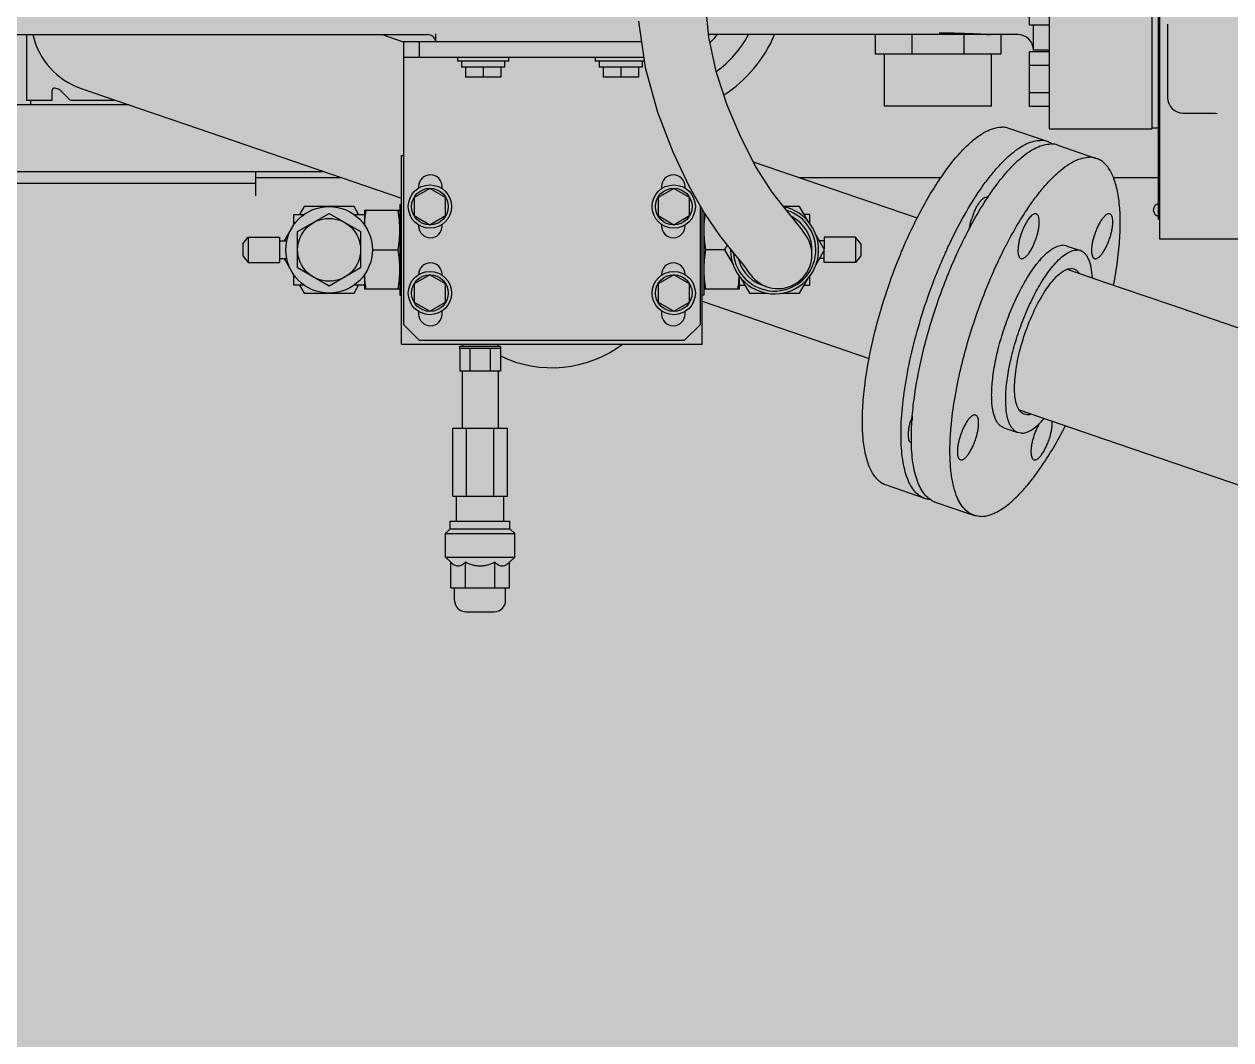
# Model space of a CAD drawing. Extents: x -18489 to 27370, y -8745 to 11880.
# Drawn here: x -16839.76 to -16791.09, y 1516.88 to 1557.86 of the extents above; entities that cross this region are included whole.
import ezdxf

# ---------------------------------------------------------------- set-up
doc = ezdxf.new("R2010")
doc.units = 0
doc.header["$LTSCALE"] = 100
for name, color, linetype in [('188K-SM-03-F10-MECH-EQ-Y2257103$0$0 Xref', 8, 'Continuous'), ('188K-SM-03-F10-MECH-EQ-Y2257103$0$M-EQU-FOUNDATION', 8, 'Continuous'), ('188K-SM-03-F10-MECH-EQ-Y2257103$0$Micron CUP L10 HVAC EQU$0$M-MECH-EQU', 136, 'Continuous'), ('188K-SM-03-F10-MECH-EQ-Y2257103$0$Micron CUP L10 HVAC EQU$0$M-PHASE1 AREA', 252, 'Continuous')]:
    doc.layers.add(name, color=color, linetype=linetype)
pattern_1 = [(50, (4473.52, 709.2), (54.6554, -4.78173), [5.715, -62.865]), (355, (4473.52, 709.2), (-10.57303, 57.31705), [4.572, -50.29218]), (100.45144, (4478.076, 708.8), (44.08237, 52.53533), [4.857, -53.42707]), (46.1842, (4473.52, 724.44), (81.32371, -12.6127), [8.5725, -94.2975]), (96.63556, (4480.3, 723.39), (71.22124, 74.22784), [7.2855, -80.14068]), (351.18415, (4473.52, 724.44), (71.22124, 74.22784), [6.858, -75.43792]), (21, (4481.14, 720.63), (45.48432, -30.67956), [5.715, -62.865]), (326, (4481.14, 720.63), (18.54061, 55.25639), [4.572, -50.292]), (71.45144, (4484.93, 718.07), (64.02493, 24.57683), [4.857, -53.42698]), (37.5, (4473.521, 709.2), (0.926581, 25.366512), [0, -49.6824, 0, -51.054, 0, -50.4825]), (7.5, (4473.52, 709.2), (20.0459, 30.054172), [0, -29.1084, 0, -48.5394, 0, -19.2405]), (327.5, (4456.529, 709.2), (40.677179, -1.718623), [0, -19.05, 0, -59.436, 0, -78.867]), (317.5, (4448.91, 709.2), (44.438754, 7.62795), [0, -24.765, 0, -39.4716, 0, -56.007])]

# ---------------------------------------------------------------- blocks, each defined once
blk = doc.blocks.new('188K-SM-03-F10-MECH-EQ-Y2257103$0$Micron CUP L10 HVAC EQU$0$A$C0c53ceb0')
at = {"layer": '188K-SM-03-F10-MECH-EQ-Y2257103$0$Micron CUP L10 HVAC EQU$0$M-PHASE1 AREA'}
for p, q in [((-6552.64863, 6612.74855), (-6552.64863, 6362.18751)), ((-6511.29019, 6432.975), (-6511.29019, 6362.18751)), ((-6508.2454, 6432.975), (-6508.2454, 6317.78936)), ((-6560.56509, 6404.05308), (-6560.56509, 6426.02698)), ((-6508.65137, 6325.65), (-6508.65137, 6427.14308)), ((-6689.9986, 6399.25726), (-6691.27552, 6413.10517)), ((-6718.30699, 6405.62088), (-6715.595, 6387.00672)), ((-6504.94688, 6404.46328), (-6504.94688, 6374.87563)), ((-6989.57635, 6400.24741), (-6803.33654, 6400.24741)), ((-6965.06117, 6400.24741), (-6965.06117, 6373.80856)), ((-6821.62623, 6400.24741), (-6813.16797, 6397.34744)), ((-6800.03802, 6397.45635), (-6800.03802, 6400.48093)), ((-6565.33526, 6400.24741), (-6690.0899, 6400.24741)), ((-6622.93259, 6400.24741), (-6622.93259, 6392.3817)), ((-6608.06927, 6400.24741), (-6608.06927, 6392.3817)), ((-6587.04936, 6400.24741), (-6587.04936, 6392.3817)), ((-6572.18604, 6400.24741), (-6572.18604, 6392.3817)), ((-6552.64863, 6404.05308), (-6560.56509, 6404.05308)), ((-6558.99194, 6393.90409), (-6558.99194, 6404.05308)), ((-6813.13062, 6397.45635), (-6800.03802, 6397.45635)), ((-6813.13062, 6397.45635), (-6813.13062, 6283.27663)), ((-6806.78731, 6397.45635), (-6806.78731, 6391.11303)), ((-6800.03802, 6397.45635), (-6717.11746, 6397.45635)), ((-6686.99442, 6385.38094), (-6689.9986, 6399.25726)), ((-6813.13062, 6391.11303), (-6716.19327, 6391.11303)), ((-6791.30961, 6391.11303), (-6791.30961, 6389.46377)), ((-6770.70651, 6391.11303), (-6770.70651, 6389.46377)), ((-6735.79289, 6391.11303), (-6735.79289, 6389.46377)), ((-6572.18604, 6392.3817), (-6622.93259, 6392.3817)), ((-6619.1266, 6371.32188), (-6619.1266, 6392.3817)), ((-6575.99203, 6371.32188), (-6575.99203, 6392.3817)), ((-6560.56509, 6371.24544), (-6560.56509, 6393.21934)), ((-6552.64863, 6393.21934), (-6560.56509, 6393.21934)), ((-6553.40982, 6393.90409), (-6558.99194, 6393.90409)), ((-6770.70651, 6389.46377), (-6791.30961, 6389.46377)), ((-6789.63497, 6389.46377), (-6789.63497, 6387.07868)), ((-6772.38115, 6387.07868), (-6789.63497, 6387.07868)), ((-6788.13795, 6387.07868), (-6788.13795, 6383.12045)), ((-6781.00806, 6387.07868), (-6781.00806, 6383.12045)), ((-6773.87817, 6387.07868), (-6773.87817, 6383.12045)), ((-6772.38115, 6389.46377), (-6772.38115, 6387.07868)), ((-6715.95298, 6389.46377), (-6735.79289, 6389.46377)), ((-6734.11826, 6389.46377), (-6734.11826, 6387.07868)), ((-6716.86443, 6387.07868), (-6734.11826, 6387.07868)), ((-6732.62124, 6387.07868), (-6732.62124, 6383.12045)), ((-6725.49135, 6387.07868), (-6725.49135, 6383.12045)), ((-6718.36146, 6387.07868), (-6718.36146, 6383.12045)), ((-6716.86443, 6389.46377), (-6716.86443, 6387.07868)), ((-6715.595, 6387.00672), (-6710.6084, 6368.96822)), ((-6682.52157, 6371.82259), (-6686.99442, 6385.38094)), ((-6552.64863, 6387.72586), (-6560.56509, 6387.72586)), ((-6773.87817, 6383.12045), (-6788.13795, 6383.12045)), ((-6718.36146, 6383.12045), (-6732.62124, 6383.12045)), ((-6954.785, 6373.80856), (-6954.785, 6377.75742)), ((-6950.54608, 6376.93157), (-6947.93627, 6374.17352)), ((-6943.06408, 6378.52142), (-6919.99015, 6370.61036)), ((-6552.64863, 6376.73892), (-6560.56509, 6376.73892)), ((-6923.66179, 6371.86921), (-7254.53123, 6371.86921)), ((-6965.06117, 6373.80856), (-6954.785, 6373.80856)), ((-6963.31302, 6371.86921), (-6963.31302, 6373.80856)), ((-6947.08849, 6373.80856), (-6929.31824, 6373.80856)), ((-6919.99015, 6370.61036), (-6900.9602, 6364.08581)), ((-6677.09435, 6358.84104), (-6682.52157, 6371.82259)), ((-6575.99203, 6371.32188), (-6619.1266, 6371.32188)), ((-6552.64863, 6371.24544), (-6560.56509, 6371.24544)), ((-6710.6084, 6368.96822), (-6704.4548, 6352.94977)), ((-6498.60356, 6368.53082), (-6486.53228, 6368.53082)), ((-6486.53262, 6368.53086), (-6485.55518, 6368.47346)), ((-6485.55518, 6368.47346), (-6484.93991, 6368.35722)), ((-6900.9602, 6364.08581), (-6813.90451, 6334.23814)), ((-6553.42083, 6357.07988), (-6568.98906, 6362.41756)), ((-6552.64863, 6362.18751), (-6511.29019, 6362.18751)), ((-6508.65137, 6362.44124), (-6511.29019, 6362.44124)), ((-6671.01346, 6346.93289), (-6677.09435, 6358.84104)), ((-6813.90451, 6351.4673), (-6813.13062, 6351.4673)), ((-6813.90451, 6275.34749), (-6813.90451, 6351.4673)), ((-6704.4548, 6352.94977), (-6698.00861, 6339.23412)), ((-6549.25296, 6355.6509), (-6533.68474, 6350.31322)), ((-6672.05087, 6348.96443), (-6624.01095, 6332.4936)), ((-6664.46543, 6336.71387), (-6671.01346, 6346.93289)), ((-6919.99015, 6344.91011), (-7254.53123, 6344.91011)), ((-6900.9602, 6344.91011), (-6919.99015, 6344.91011)), ((-6845.03108, 6344.91011), (-6900.9602, 6344.91011)), ((-6872.73344, 6344.91011), (-6872.73344, 6335.17667)), ((-6872.73344, 6342.65009), (-6838.43935, 6342.65009)), ((-6653.63404, 6342.65009), (-6624.01095, 6342.65009)), ((-6624.01095, 6342.65009), (-6596.26945, 6342.65009)), ((-6526.84126, 6342.65009), (-6522.84772, 6342.65009)), ((-6522.84772, 6342.65009), (-6508.2454, 6342.65009)), ((-6919.99015, 6340.13212), (-7024.57348, 6340.13212)), ((-6900.9602, 6340.13212), (-6919.99015, 6340.13212)), ((-6872.73344, 6340.13212), (-6900.9602, 6340.13212)), ((-6802.4231, 6338.17615), (-6808.76642, 6334.51383)), ((-6806.97761, 6338.90753), (-6806.97761, 6338.2769)), ((-6796.07979, 6334.51383), (-6802.4231, 6338.17615)), ((-6797.46263, 6338.0056), (-6797.46263, 6338.90753)), ((-6704.10168, 6338.17615), (-6710.445, 6334.51383)), ((-6709.03678, 6338.90753), (-6709.03678, 6338.02459)), ((-6697.75836, 6334.51383), (-6704.10168, 6338.17615)), ((-6699.5218, 6338.26304), (-6699.5218, 6338.90753)), ((-6698.00861, 6339.23412), (-6691.66425, 6328.07411)), ((-6657.84782, 6328.28248), (-6664.46543, 6336.71387)), ((-6814.53884, 6331.72689), (-6813.90451, 6331.72689)), ((-6814.53884, 6331.7264), (-6814.53884, 6295.08839)), ((-6808.76642, 6334.51383), (-6808.76642, 6327.1892)), ((-6796.07979, 6327.1892), (-6796.07979, 6334.51383)), ((-6710.445, 6334.51383), (-6710.445, 6327.1892)), ((-6697.75836, 6327.1892), (-6697.75836, 6334.51383)), ((-6624.01095, 6332.4936), (-6605.87738, 6326.27638)), ((-6857.35623, 6327.67986), (-6853.0521, 6327.67986)), ((-6857.35623, 6323.35151), (-6857.35623, 6327.67986)), ((-6855.7704, 6320.73203), (-6843.08377, 6328.05666)), ((-6853.15514, 6330.85152), (-6854.9863, 6327.67986)), ((-6833.0124, 6330.85152), (-6853.15514, 6330.85152)), ((-6843.08377, 6328.05666), (-6830.39713, 6320.73203)), ((-6833.11544, 6327.67986), (-6828.8113, 6327.67986)), ((-6831.18124, 6327.67986), (-6833.0124, 6330.85152)), ((-6828.8113, 6329.27242), (-6828.8113, 6323.35151)), ((-6814.54064, 6329.27255), (-6828.8095, 6329.27255)), ((-6808.76642, 6327.1892), (-6802.4231, 6323.52688)), ((-6802.4231, 6323.52688), (-6796.07979, 6327.1892)), ((-6710.445, 6327.1892), (-6704.10168, 6323.52688)), ((-6704.10168, 6323.52688), (-6697.75836, 6327.1892)), ((-6693.36879, 6283.27663), (-6693.36879, 6331.07247)), ((-6692.62027, 6275.34749), (-6692.62027, 6329.7558)), ((-6691.98594, 6328.63998), (-6691.98594, 6295.08839)), ((-6691.66425, 6328.07411), (-6685.64093, 6319.24847)), ((-6653.36964, 6330.85152), (-6659.8642, 6330.85152)), ((-6652.23806, 6321.29579), (-6657.84782, 6328.28248)), ((-6649.88579, 6324.81731), (-6653.36964, 6330.85152)), ((-6649.16855, 6327.67986), (-6651.53849, 6327.67986)), ((-6649.16855, 6323.92429), (-6649.16855, 6327.67986)), ((-6857.95776, 6322.53313), (-6861.16646, 6316.97551)), ((-6857.35623, 6323.57501), (-6857.90424, 6322.62584)), ((-6806.97761, 6323.42614), (-6806.97761, 6323.04924)), ((-6797.46263, 6323.04924), (-6797.46263, 6323.69744)), ((-6709.03678, 6323.67844), (-6709.03678, 6323.04924)), ((-6699.5218, 6323.04924), (-6699.5218, 6323.43999)), ((-6508.2454, 6325.65), (-6508.65137, 6325.65)), ((-6877.84515, 6315.78614), (-6875.71566, 6318.56134)), ((-6875.71566, 6318.56134), (-6863.02903, 6318.56134)), ((-6875.71566, 6318.56134), (-6875.71566, 6308.25345)), ((-6863.02903, 6318.56134), (-6863.02903, 6308.25345)), ((-6863.02903, 6316.97551), (-6860.14079, 6316.97551)), ((-6855.7704, 6306.08276), (-6855.7704, 6320.73203)), ((-6830.39713, 6320.73203), (-6830.39713, 6306.08276)), ((-6685.64093, 6319.24847), (-6680.44921, 6312.61748)), ((-6650.87329, 6319.36307), (-6652.25679, 6321.32232)), ((-6643.29827, 6313.40739), (-6646.68692, 6319.2767)), ((-6643.49575, 6316.97551), (-6645.35833, 6316.97551)), ((-6643.49575, 6318.56134), (-6643.49575, 6313.74944)), ((-6630.80912, 6318.56134), (-6643.49575, 6318.56134)), ((-6630.80912, 6318.56134), (-6630.80912, 6308.25345)), ((-6628.67963, 6315.78614), (-6630.80912, 6318.56134)), ((-6507.99167, 6317.78428), (-6448.17771, 6317.78428)), ((-6877.84515, 6315.78614), (-6877.84515, 6311.02865)), ((-6825.62696, 6313.40739), (-6815.19832, 6313.40739)), ((-6683.58375, 6313.40739), (-6691.32646, 6313.40739)), ((-6682.51585, 6315.25705), (-6683.58375, 6313.40739)), ((-6683.58375, 6313.40739), (-6680.19511, 6307.53809)), ((-6680.44921, 6312.61748), (-6676.5575, 6307.92401)), ((-6646.68692, 6307.53809), (-6643.29827, 6313.40739)), ((-6643.49575, 6308.25345), (-6643.49575, 6313.06535)), ((-6628.67963, 6315.78614), (-6628.67963, 6311.02865)), ((-6545.78162, 6315.03065), (-6547.2368, 6315.26707)), ((-6545.78162, 6315.03066), (-6540.12045, 6313.08968)), ((-6540.12045, 6313.08967), (-6541.57563, 6313.32609)), ((-6877.84515, 6311.02865), (-6875.71566, 6308.25345)), ((-6875.71566, 6308.25345), (-6863.02903, 6308.25345)), ((-6863.02903, 6309.83928), (-6860.14079, 6309.83928)), ((-6861.16646, 6309.83928), (-6857.95776, 6304.28165)), ((-6676.5575, 6307.92401), (-6674.63667, 6305.50865)), ((-6643.49575, 6309.83928), (-6645.35833, 6309.83928)), ((-6630.80912, 6308.25345), (-6643.49575, 6308.25345)), ((-6628.67963, 6311.02865), (-6630.80912, 6308.25345)), ((-6857.90424, 6304.18895), (-6857.35623, 6303.23978)), ((-6857.35623, 6299.13493), (-6857.35623, 6303.46328)), ((-6843.08377, 6298.75813), (-6855.7704, 6306.08276)), ((-6830.39713, 6306.08276), (-6843.08377, 6298.75813)), ((-6828.8113, 6303.46328), (-6828.8113, 6297.54237)), ((-6802.4231, 6303.2879), (-6808.76642, 6299.62559)), ((-6796.07979, 6299.62559), (-6802.4231, 6303.2879)), ((-6797.46263, 6303.11735), (-6797.46263, 6303.38495)), ((-6704.10168, 6303.2879), (-6710.445, 6299.62559)), ((-6709.03678, 6303.38495), (-6709.03678, 6303.13635)), ((-6697.75836, 6299.62559), (-6704.10168, 6303.2879)), ((-6677.71348, 6302.8905), (-6677.71348, 6297.54237)), ((-6673.23805, 6303.5366), (-6674.63667, 6305.50865)), ((-6649.16855, 6299.13493), (-6649.16855, 6302.8905)), ((-6545.41599, 6305.54676), (-6530.44701, 6300.41454)), ((-6542.6715, 6305.64911), (-6543.83183, 6305.83765)), ((-6853.0521, 6299.13493), (-6857.35623, 6299.13493)), ((-6854.9863, 6299.13493), (-6853.15514, 6295.96327)), ((-6828.8113, 6299.13493), (-6833.11544, 6299.13493)), ((-6833.0124, 6295.96327), (-6831.18124, 6299.13493)), ((-6814.54064, 6297.54224), (-6828.8095, 6297.54224)), ((-6808.76642, 6299.62559), (-6808.76642, 6292.30095)), ((-6796.07979, 6292.30095), (-6796.07979, 6299.62559)), ((-6710.445, 6299.62559), (-6710.445, 6292.30095)), ((-6697.75836, 6292.30095), (-6697.75836, 6299.62559)), ((-6677.71528, 6297.54224), (-6691.98414, 6297.54224)), ((-6677.71348, 6299.13493), (-6675.34354, 6299.13493)), ((-6676.99623, 6301.99748), (-6673.51238, 6295.96327)), ((-6653.36964, 6295.96327), (-6649.88579, 6301.99748)), ((-6651.53849, 6299.13493), (-6649.16855, 6299.13493)), ((-6530.44701, 6300.41454), (-6522.84772, 6297.80907)), ((-6522.84772, 6297.80907), (-6503.81777, 6291.28451)), ((-6853.15514, 6295.96327), (-6833.0124, 6295.96327)), ((-6814.53884, 6295.08789), (-6813.90451, 6295.08789)), ((-6691.98594, 6295.08789), (-6692.62027, 6295.08789)), ((-6692.62027, 6292.65497), (-6625.31755, 6269.57975)), ((-6673.51238, 6295.96327), (-6666.44486, 6295.96327)), ((-6660.43716, 6295.96327), (-6653.36964, 6295.96327)), ((-6808.76642, 6292.30095), (-6802.4231, 6288.63864)), ((-6806.97761, 6288.53789), (-6806.97761, 6287.52666)), ((-6802.4231, 6288.63864), (-6796.07979, 6292.30095)), ((-6797.46263, 6287.52666), (-6797.46263, 6288.80919)), ((-6710.445, 6292.30095), (-6704.10168, 6288.63864)), ((-6709.03678, 6288.79019), (-6709.03678, 6287.52666)), ((-6704.10168, 6288.63864), (-6697.75836, 6292.30095)), ((-6699.5218, 6287.52666), (-6699.5218, 6288.55175)), ((-6503.81777, 6291.28451), (-6384.61435, 6250.41477)), ((-6806.78731, 6276.93332), (-6813.13062, 6283.27663)), ((-6693.36879, 6283.27663), (-6699.7121, 6276.93332)), ((-6813.90451, 6275.34749), (-6692.62027, 6275.34749)), ((-6806.78731, 6276.93332), (-6699.7121, 6276.93332)), ((-6790.43423, 6274.3833), (-6790.43423, 6273.59673)), ((-6773.94198, 6274.3833), (-6790.43386, 6274.3833)), ((-6773.94198, 6273.59673), (-6790.43386, 6273.59673)), ((-6790.42081, 6273.59673), (-6790.42081, 6264.48773)), ((-6789.3305, 6275.34749), (-6789.3305, 6274.3833)), ((-6786.30436, 6273.59673), (-6786.30436, 6264.48773)), ((-6778.07148, 6273.59673), (-6778.07148, 6264.48773)), ((-6775.04534, 6275.34749), (-6775.04534, 6274.3833)), ((-6773.95503, 6273.59673), (-6773.95503, 6264.48773)), ((-6773.94161, 6274.3833), (-6773.94161, 6273.59673)), ((-6773.95503, 6264.48773), (-6790.42081, 6264.48773)), ((-6789.40662, 6264.48773), (-6789.40662, 6241.47417)), ((-6774.96922, 6264.48773), (-6774.96922, 6241.47417)), ((-6564.77537, 6248.82244), (-6530.44701, 6237.05271)), ((-6561.59032, 6246.89638), (-6562.75065, 6247.08493)), ((-6793.17487, 6241.47417), (-6771.20097, 6241.47417)), ((-6793.17487, 6214.07104), (-6793.17487, 6241.47417)), ((-6787.68139, 6214.07104), (-6787.68139, 6241.47417)), ((-6776.69445, 6214.07104), (-6776.69445, 6241.47417)), ((-6771.20097, 6214.07104), (-6771.20097, 6241.47417)), ((-6570.96288, 6241.58533), (-6565.3017, 6239.64435)), ((-6563.84652, 6239.40794), (-6565.3017, 6239.64436)), ((-6530.44701, 6237.05271), (-6348.01529, 6174.50469)), ((-6602.79585, 6213.06942), (-6618.36407, 6218.4071)), ((-6793.17487, 6214.07104), (-6771.20097, 6214.07104)), ((-6791.7029, 6203.92173), (-6791.7029, 6214.07104)), ((-6772.67294, 6203.92173), (-6772.67294, 6214.07104)), ((-6598.62798, 6211.64044), (-6585.21554, 6207.04189)), ((-6585.21554, 6207.04189), (-6583.05975, 6206.30276)), ((-6796.14322, 6198.97394), (-6794.24022, 6200.87694)), ((-6794.24022, 6200.87694), (-6794.24022, 6203.92173)), ((-6794.24022, 6203.92173), (-6770.13562, 6203.92173)), ((-6794.24022, 6200.87694), (-6770.13562, 6200.87694)), ((-6770.13562, 6200.87694), (-6770.13562, 6203.92173)), ((-6768.23262, 6198.97394), (-6770.13562, 6200.87694)), ((-6796.14322, 6189.45897), (-6796.14322, 6198.97394)), ((-6796.14322, 6198.97394), (-6768.23262, 6198.97394)), ((-6768.23262, 6189.45897), (-6768.23262, 6198.97394)), ((-6796.14322, 6189.45897), (-6768.23262, 6189.45897)), ((-6794.05382, 6187.36957), (-6796.14322, 6189.45897)), ((-6794.05382, 6177.02606), (-6794.05382, 6187.36957)), ((-6788.12087, 6177.02606), (-6788.12087, 6187.36957)), ((-6776.25497, 6177.02606), (-6776.25497, 6187.36957)), ((-6770.32202, 6187.36957), (-6768.23262, 6189.45897)), ((-6770.32202, 6177.02606), (-6770.32202, 6187.36957)), ((-6794.05382, 6177.02606), (-6770.32202, 6177.02606)), ((-6792.46409, 6171.95141), (-6792.46409, 6177.02606)), ((-6771.91175, 6171.95141), (-6771.91175, 6177.02606)), ((-6787.89691, 6167.38422), (-6776.47893, 6167.38422))]:
    blk.add_line(p, q, dxfattribs=at)
for centre, radius in [((-6802.4231, 6330.85152), 8.72206), ((-6802.4231, 6330.85152), 7.39631), ((-6704.10168, 6330.85152), 8.72206), ((-6704.10168, 6330.85152), 7.39631), ((-6843.08377, 6313.40739), 17.45681), ((-6843.08377, 6313.40739), 12.68664), ((-6802.4231, 6295.96327), 8.72206), ((-6802.4231, 6295.96327), 7.39631), ((-6704.10168, 6295.96327), 8.72206), ((-6704.10168, 6295.96327), 7.39631)]:
    blk.add_circle(centre, radius, dxfattribs=at)
for centre, radius, start, end in [((-6933.34459, 6406.86994), 29.96843, 192.7862064, 251.0753556), ((-6803.33654, 6396.94889), 3.29853, 8.8498831, 90), ((-6713.05165, 6421.26727), 33.85766, 314.0803287, 321.6232168), ((-6713.05165, 6421.26727), 44.40322, 306.0008512, 331.6940682), ((-6713.05165, 6421.26727), 53.9182, 302.761164, 337.019385), ((-6565.33526, 6393.90409), 6.34332, 0, 90), ((-6553.40982, 6393.1429), 0.7612, 0, 90), ((-6953.87156, 6377.75742), 0.91344, 79.3058079, 180), ((-6954.785, 6372.9205), 5.83585, 43.418, 79.3058079), ((-6947.08849, 6374.97573), 1.16717, 223.418, 270), ((-6498.60356, 6374.87414), 6.34332, 180, 270), ((-6556.19867, 6349.00805), 8.53644, 59.7059698, 71.0096544), ((-6556.41972, 6348.62311), 8.98033, 56.1536562, 59.7270916), ((-6802.22012, 6338.90753), 4.75749, 0, 180), ((-6704.27929, 6338.90753), 4.75749, 0, 180), ((-6577.98392, 6333.63286), 1.06798, 59.7421955, 71.0148668), ((-6508.06499, 6329.45599), 2.62893, 102.8882277, 257.1117723), ((-6663.44101, 6313.40739), 17.76129, 179.4918713, 78.067415), ((-6663.44101, 6313.40739), 16.63994, 184.7585806, 73.1852429), ((-6663.44101, 6313.40739), 15.06538, 355.3712204, 63.1956997), ((-6556.73274, 6317.41715), 28.51465, 158.4672812, 163.2349179), ((-6454.26149, 6257.97268), 129.07766, 147.0766609, 147.2622384), ((-6802.22012, 6323.04924), 4.75749, 180, 0), ((-6704.27929, 6323.04924), 4.75749, 180, 0), ((-6662.07019, 6311.47035), 13.70034, 215.3903264, 35.1800948), ((-6507.99167, 6324.1276), 6.34332, 267.7075572, 270), ((-6802.22012, 6303.38495), 4.75749, 0, 180), ((-6704.27929, 6303.38495), 4.75749, 0, 180), ((-6663.44101, 6313.40739), 15.06538, 194.5690991, 256.3611286), ((-6524.41103, 6281.73989), 42.22364, 140.4148793, 141.1806173), ((-6526.4487, 6283.42633), 39.57861, 139.0674371, 140.4167), ((-6802.22012, 6287.52666), 4.75749, 180, 0), ((-6704.27929, 6287.52666), 4.75749, 180, 0), ((-6753.26239, 6313.40739), 47.57488, 244.1821097, 306.7963181), ((-6581.08815, 6236.25123), 28.6096, 159.4954625, 163.2275387), ((-6486.7038, 6236.42292), 121.60391, 175.3740211, 176.2145527), ((-6595.87864, 6219.64597), 8.46448, 243.8675943, 251.046), ((-6787.89691, 6171.95141), 4.56719, 180, 270), ((-6776.47893, 6171.95141), 4.56719, 270, 0)]:
    blk.add_arc(centre, radius, start, end, dxfattribs=at)
for points, knots in [([(-6597.05185, 6400.94143), (-6595.0624, 6400.93866), (-6591.07947, 6400.90441), (-6585.53133, 6400.74505), (-6581.01295, 6400.54343), (-6577.91256, 6400.36567), (-6576.8087, 6400.29494), (-6576.49632, 6400.27462)], [0, 0, 0, 0, 0.208244611, 0.416489221, 0.624733832, 0.832978442, 1, 1, 1, 1]), ([(-6605.88713, 6326.30505), (-6604.51763, 6328.99137), (-6601.7398, 6334.12614), (-6597.32094, 6341.29954), (-6592.84441, 6347.60487), (-6588.38679, 6352.93618), (-6584.6162, 6356.62893), (-6581.65399, 6358.98081), (-6579.5681, 6360.38237), (-6577.53873, 6361.48395), (-6575.02893, 6362.50339), (-6573.08209, 6362.8811), (-6571.84236, 6362.8811)], [0, 0, 0, 0, 0.17502228, 0.338682192, 0.488765456, 0.623477771, 0.741601078, 0.79431391, 0.842830812, 0.887310638, 0.928038907, 1, 1, 1, 1]), ([(-6568.98906, 6362.41756), (-6569.21434, 6362.4948), (-6570.14133, 6362.76928), (-6571.11441, 6362.8811), (-6571.84236, 6362.8811)], [0, 0, 0, 0, 0.246512659, 1, 1, 1, 1]), ([(-6594.68251, 6311.82156), (-6594.39296, 6312.47003), (-6594.10007, 6313.11697), (-6593.80382, 6313.76237), (-6593.51852, 6314.38392), (-6591.36068, 6319.02356), (-6587.18124, 6327.18307), (-6581.77051, 6335.98605), (-6577.31773, 6342.13688), (-6574.09139, 6346.09723), (-6570.9016, 6349.51718), (-6567.77504, 6352.36782), (-6564.73689, 6354.62581), (-6561.8074, 6356.27207), (-6559.00568, 6357.28976), (-6557.14826, 6357.54343), (-6556.27413, 6357.54343)], [0.6285498759, 0.6285498759, 0.6285498759, 0.6285498759, 0.6413484823, 0.6413484823, 0.6413484823, 0.6536741834, 0.7335668298, 0.8064703139, 0.8396587301, 0.8703837437, 0.8984901873, 0.9238833186, 0.9465488665, 0.9665839803, 0.9842432576, 1, 1, 1, 1]), ([(-6577.46525, 6334.55359), (-6576.37612, 6336.19809), (-6574.20238, 6339.31635), (-6570.82365, 6343.62111), (-6567.47619, 6347.34506), (-6564.19112, 6350.45366), (-6560.99752, 6352.91921), (-6557.91875, 6354.71925), (-6554.97639, 6355.83453), (-6553.02267, 6356.11444), (-6552.10626, 6356.11444)], [0, 0, 0, 0, 0.172339253, 0.33193667, 0.47784767, 0.609454025, 0.726573735, 0.829633383, 0.919930796, 1, 1, 1, 1]), ([(-6553.42083, 6357.07988), (-6553.64611, 6357.15712), (-6554.57311, 6357.43161), (-6555.54619, 6357.54343), (-6556.27413, 6357.54343)], [0, 0, 0, 0, 0.246512659, 1, 1, 1, 1]), ([(-6549.25296, 6355.6509), (-6549.47824, 6355.72814), (-6550.40524, 6356.00262), (-6551.37832, 6356.11444), (-6552.10626, 6356.11444)], [0, 0, 0, 0, 0.246512659, 1, 1, 1, 1]), ([(-6562.60909, 6328.12851), (-6561.49357, 6329.85129), (-6559.26509, 6333.11962), (-6555.79605, 6337.63596), (-6552.35459, 6341.54719), (-6548.97451, 6344.81511), (-6545.68747, 6347.40908), (-6542.51885, 6349.30445), (-6539.49186, 6350.48039), (-6537.4799, 6350.77677), (-6536.53804, 6350.77677)], [0, 0, 0, 0, 0.172789158, 0.332852598, 0.479156882, 0.61100323, 0.728141116, 0.83094782, 0.920706297, 1, 1, 1, 1]), ([(-6533.68474, 6350.31322), (-6533.91002, 6350.39046), (-6534.83701, 6350.66495), (-6535.8101, 6350.77677), (-6536.53804, 6350.77677)], [0, 0, 0, 0, 0.246512659, 1, 1, 1, 1]), ([(-6526.70741, 6299.15627), (-6526.08159, 6302.42541), (-6525.04541, 6308.75719), (-6524.13346, 6317.91752), (-6523.92977, 6326.2486), (-6524.43646, 6333.57939), (-6525.48242, 6338.96733), (-6526.72489, 6342.61037), (-6527.78451, 6344.88224), (-6529.01064, 6346.80752), (-6530.40202, 6348.37488), (-6531.95463, 6349.57033), (-6533.10205, 6350.11344), (-6533.68474, 6350.31322)], [0, 0, 0, 0, 0.182922154, 0.352359246, 0.505542464, 0.640344416, 0.755560139, 0.8058752, 0.851552254, 0.893005117, 0.930889841, 0.966147698, 1, 1, 1, 1]), ([(-6584.8477, 6322.04633), (-6584.25675, 6323.16174), (-6581.94354, 6327.41561), (-6579.44197, 6331.56889), (-6577.46525, 6334.55359)], [0, 0, 0, 0, 0.260683887, 1, 1, 1, 1]), ([(-6583.2573, 6327.88296), (-6583.05361, 6328.39908), (-6582.62666, 6329.39392), (-6581.91745, 6330.79189), (-6581.17253, 6332.02801), (-6580.41544, 6333.06411), (-6579.66935, 6333.87092), (-6578.95268, 6334.42605), (-6578.27185, 6334.72102), (-6577.8202, 6334.70574), (-6577.63648, 6334.64275)], [0, 0, 0, 0, 0.179452288, 0.349868155, 0.50661547, 0.64571373, 0.764239261, 0.860880767, 0.937187642, 1, 1, 1, 1]), ([(-6828.76678, 6323.29193), (-6828.70143, 6324.7933), (-6828.51409, 6326.79259), (-6828.22854, 6328.77665), (-6828.15183, 6329.27255)], [0, 0, 0, 0, 0.749674905, 1, 1, 1, 1]), ([(-6814.54064, 6321.33997), (-6814.54064, 6322.6665), (-6814.66262, 6325.3229), (-6814.99518, 6327.95943), (-6815.19832, 6329.27255)], [0, 0, 0, 0, 0.499583072, 1, 1, 1, 1]), ([(-6691.52889, 6327.86639), (-6691.60076, 6327.32505), (-6691.85952, 6325.15889), (-6691.98414, 6322.97549), (-6691.98414, 6321.33997)], [0, 0, 0, 0, 0.25031623, 1, 1, 1, 1]), ([(-6571.77682, 6311.82156), (-6571.49795, 6312.38381), (-6571.21809, 6312.94557), (-6570.93538, 6313.5059), (-6570.19414, 6314.975), (-6567.66399, 6319.82786), (-6564.90472, 6324.55915), (-6562.83575, 6327.77721)], [0.2330609579, 0.2330609579, 0.2330609579, 0.2330609579, 0.3119730375, 0.3119730375, 0.3119730375, 0.5188689818, 1, 1, 1, 1]), ([(-6559.61869, 6327.33786), (-6559.84178, 6327.16067), (-6560.29089, 6326.73425), (-6561.19095, 6325.65481), (-6562.26792, 6323.932), (-6563.40037, 6321.53956), (-6564.02463, 6319.7871), (-6564.29929, 6318.8755)], [0, 0, 0, 0, 0.087388632, 0.189204341, 0.430534764, 0.70795743, 1, 1, 1, 1]), ([(-6557.90039, 6327.87609), (-6558.02086, 6327.91739), (-6558.2929, 6327.95629), (-6558.72255, 6327.87306), (-6559.17596, 6327.66242), (-6559.4684, 6327.45723), (-6559.61869, 6327.33786)], [0, 0, 0, 0, 0.204137998, 0.429838456, 0.692360616, 1, 1, 1, 1]), ([(-6557.67332, 6318.8755), (-6557.50994, 6319.41775), (-6557.22252, 6320.48644), (-6556.90629, 6322.05895), (-6556.72119, 6323.52706), (-6556.6723, 6324.84322), (-6556.75979, 6325.96802), (-6556.98287, 6326.87033), (-6557.34109, 6327.53917), (-6557.71347, 6327.812), (-6557.90039, 6327.87609)], [0, 0, 0, 0, 0.178866388, 0.349259442, 0.506223954, 0.645713435, 0.76459029, 0.861404161, 0.937590294, 1, 1, 1, 1]), ([(-6528.22701, 6327.87609), (-6528.33279, 6327.91236), (-6528.56707, 6327.95167), (-6528.9385, 6327.90175), (-6529.33071, 6327.75148), (-6529.91636, 6327.39827), (-6530.67143, 6326.69901), (-6531.55275, 6325.58447), (-6532.42797, 6324.18278), (-6533.25861, 6322.55328), (-6534.00816, 6320.76505), (-6534.43368, 6319.51351), (-6534.62591, 6318.8755)], [0, 0, 0, 0, 0.028788661, 0.059983047, 0.095405228, 0.136177069, 0.235384834, 0.358095336, 0.501262848, 0.66002514, 0.828464253, 1, 1, 1, 1]), ([(-6527.99994, 6318.8755), (-6527.83656, 6319.41775), (-6527.54914, 6320.48644), (-6527.23291, 6322.05895), (-6527.04781, 6323.52706), (-6526.99892, 6324.84322), (-6527.08641, 6325.96802), (-6527.30949, 6326.87033), (-6527.66771, 6327.53917), (-6528.04008, 6327.812), (-6528.22701, 6327.87609)], [0, 0, 0, 0, 0.178866388, 0.349259442, 0.506223954, 0.645713435, 0.76459029, 0.861404161, 0.937590294, 1, 1, 1, 1]), ([(-6612.54713, 6311.82156), (-6612.3143, 6312.38319), (-6612.07923, 6312.94389), (-6611.84182, 6313.5036), (-6610.00352, 6317.83743), (-6608.02461, 6322.11233), (-6605.88713, 6326.30505)], [0.7350048304, 0.7350048304, 0.7350048304, 0.7350048304, 0.7653142072, 0.7653142072, 0.7653142072, 1, 1, 1, 1]), ([(-6589.87155, 6311.82156), (-6589.57409, 6312.47459), (-6589.2732, 6313.12596), (-6588.9688, 6313.77565), (-6587.66153, 6316.56578), (-6586.28956, 6319.32485), (-6584.8477, 6322.04633)], [0.8570991359, 0.8570991359, 0.8570991359, 0.8570991359, 0.8840893115, 0.8840893115, 0.8840893115, 1, 1, 1, 1]), ([(-6584.85272, 6322.00308), (-6584.8115, 6322.29574), (-6584.61008, 6323.52351), (-6584.30898, 6324.73409), (-6584.03538, 6325.64216)], [0, 0, 0, 0, 0.237590914, 1, 1, 1, 1]), ([(-6815.19832, 6313.40739), (-6814.99518, 6314.72051), (-6814.66262, 6317.35704), (-6814.54064, 6320.01344), (-6814.54064, 6321.33997)], [0, 0, 0, 0, 0.500416937, 1, 1, 1, 1]), ([(-6691.98414, 6321.33997), (-6691.98414, 6320.01344), (-6691.86217, 6317.35704), (-6691.5296, 6314.72051), (-6691.32646, 6313.40739)], [0, 0, 0, 0, 0.499583072, 1, 1, 1, 1]), ([(-6564.29929, 6318.8755), (-6564.46267, 6318.33324), (-6564.75009, 6317.26455), (-6565.06631, 6315.69204), (-6565.23498, 6314.35431), (-6565.27494, 6313.54711), (-6565.2781, 6313.23661), (-6565.2829, 6312.76527), (-6565.25957, 6312.29352), (-6565.22207, 6311.82156)], [0, 0, 0, 0, 0.1788663875, 0.3492594424, 0.5062239535, 0.6042538779, 0.6042538779, 0.6042538779, 0.7530649937, 0.7530649937, 0.7530649937, 0.7530649937]), ([(-6561.03262, 6311.82156), (-6560.97269, 6311.90135), (-6560.91359, 6311.98174), (-6560.85539, 6312.06277), (-6560.84217, 6312.08119), (-6560.50559, 6312.55232), (-6559.87126, 6313.56821), (-6559.04062, 6315.19771), (-6558.29106, 6316.98594), (-6557.86555, 6318.23748), (-6557.67332, 6318.8755)], [0.3265867582, 0.3265867582, 0.3265867582, 0.3265867582, 0.3522601116, 0.3522601116, 0.3522601116, 0.3580953363, 0.501262848, 0.6600251401, 0.8284642526, 1, 1, 1, 1]), ([(-6534.62591, 6318.8755), (-6534.78929, 6318.33324), (-6535.07671, 6317.26455), (-6535.39293, 6315.69204), (-6535.57804, 6314.22393), (-6535.62693, 6312.90777), (-6535.53944, 6311.78297), (-6535.31636, 6310.88066), (-6534.95813, 6310.21183), (-6534.58576, 6309.93899), (-6534.39884, 6309.8749)], [0, 0, 0, 0, 0.178866388, 0.349259442, 0.506223954, 0.645713435, 0.76459029, 0.861404161, 0.937590294, 1, 1, 1, 1]), ([(-6534.39884, 6309.8749), (-6534.29305, 6309.83863), (-6534.05878, 6309.79932), (-6533.68735, 6309.84925), (-6533.29514, 6309.99951), (-6532.70949, 6310.35272), (-6531.95442, 6311.05198), (-6531.0731, 6312.16653), (-6530.19788, 6313.56821), (-6529.36724, 6315.19771), (-6528.61768, 6316.98594), (-6528.19216, 6318.23748), (-6527.99994, 6318.8755)], [0, 0, 0, 0, 0.028788661, 0.059983047, 0.095405228, 0.136177069, 0.235384834, 0.358095336, 0.501262848, 0.66002514, 0.828464253, 1, 1, 1, 1]), ([(-6814.54064, 6305.47482), (-6814.54064, 6306.80134), (-6814.66262, 6309.45775), (-6814.99518, 6312.09427), (-6815.19832, 6313.40739)], [0, 0, 0, 0, 0.499583072, 1, 1, 1, 1]), ([(-6691.32646, 6313.40739), (-6691.5296, 6312.09427), (-6691.86217, 6309.45775), (-6691.98414, 6306.80134), (-6691.98414, 6305.47482)], [0, 0, 0, 0, 0.500416937, 1, 1, 1, 1]), ([(-6553.97583, 6311.82156), (-6553.74357, 6312.03321), (-6553.50842, 6312.24141), (-6553.26875, 6312.4442), (-6552.71018, 6312.91681), (-6551.46178, 6313.86571), (-6549.45781, 6314.94062), (-6547.9301, 6315.26707), (-6547.2368, 6315.26707)], [0.3072942276, 0.3072942276, 0.3072942276, 0.3072942276, 0.391769716, 0.391769716, 0.391769716, 0.5886395623, 0.8132237118, 1, 1, 1, 1]), ([(-6545.8455, 6311.82156), (-6545.59643, 6311.9837), (-6545.34286, 6312.13765), (-6545.08376, 6312.28153), (-6544.61519, 6312.54172), (-6543.49783, 6313.0635), (-6542.26892, 6313.32609), (-6541.57563, 6313.32609)], [0.5894012277, 0.5894012277, 0.5894012277, 0.5894012277, 0.6690979254, 0.6690979254, 0.6690979254, 0.8132237118, 1, 1, 1, 1]), ([(-6538.21356, 6311.82156), (-6538.37604, 6311.9961), (-6538.54851, 6312.1584), (-6538.73145, 6312.30787), (-6538.8571, 6312.41054), (-6539.28674, 6312.72843), (-6539.76967, 6312.96944), (-6540.12045, 6313.08967)], [0.8174194677, 0.8174194677, 0.8174194677, 0.8174194677, 0.8734306168, 0.8734306168, 0.8734306168, 0.9119008368, 1, 1, 1, 1]), ([(-6625.3414, 6269.56405), (-6624.4162, 6274.39701), (-6622.13989, 6284.1725), (-6617.82006, 6298.2751), (-6614.35166, 6307.46691), (-6612.54705, 6311.82156)], [0, 0, 0, 0, 0.2453862066, 0.500000904, 0.7350048834, 0.7350048834, 0.7350048834, 0.7350048834]), ([(-6602.79585, 6213.06942), (-6603.55531, 6213.32981), (-6605.05377, 6214.10469), (-6606.98819, 6215.90501), (-6608.63431, 6218.31343), (-6609.99295, 6221.30005), (-6611.06362, 6224.84161), (-6611.84122, 6228.91117), (-6612.32073, 6233.47622), (-6612.56494, 6240.44016), (-6612.03482, 6250.09375), (-6610.25777, 6262.50228), (-6607.36701, 6275.7139), (-6603.46207, 6289.26183), (-6599.14743, 6301.35429), (-6596.02516, 6308.81527), (-6594.68257, 6311.82156)], [0, 0, 0, 0, 0.0144720849, 0.0299342273, 0.0471758747, 0.0667197999, 0.0888584885, 0.1137157098, 0.1412961596, 0.1715190023, 0.2392422667, 0.315225778, 0.3972633514, 0.4828260973, 0.5692106658, 0.6285495274, 0.6285495274, 0.6285495274, 0.6285495274]), ([(-6607.91158, 6246.23038), (-6607.67194, 6249.19586), (-6606.96031, 6255.31752), (-6605.32104, 6264.67735), (-6603.0981, 6274.39594), (-6599.39655, 6287.63356), (-6594.95318, 6300.1627), (-6591.06388, 6309.20413), (-6589.87156, 6311.82156)], [0, 0, 0, 0, 0.1119706253, 0.2317594419, 0.3574630767, 0.4870174416, 0.7489089722, 0.8570984954, 0.8570984954, 0.8570984954, 0.8570984954]), ([(-6575.8266, 6252.5534), (-6575.93853, 6254.62485), (-6575.8239, 6259.10248), (-6574.90917, 6266.1346), (-6573.26851, 6273.72041), (-6570.97258, 6281.51731), (-6568.12329, 6289.1746), (-6564.84954, 6296.34802), (-6561.30155, 6302.71505), (-6558.66419, 6306.52383), (-6557.30857, 6308.20851)], [0, 0, 0, 0, 0.104418196, 0.224726243, 0.356534909, 0.494657236, 0.633505594, 0.767447116, 0.891157195, 1, 1, 1, 1]), ([(-6570.16543, 6250.61242), (-6570.28125, 6252.75588), (-6570.15052, 6257.39654), (-6569.16789, 6264.68272), (-6567.41756, 6272.53515), (-6564.97997, 6280.5763), (-6561.9705, 6288.42125), (-6558.53425, 6295.69525), (-6554.83933, 6302.05085), (-6552.0951, 6305.79495), (-6550.68843, 6307.41609)], [0, 0, 0, 0, 0.10540617, 0.227190212, 0.360595975, 0.500013969, 0.639430118, 0.772830275, 0.894605254, 1, 1, 1, 1]), ([(-6565.19018, 6311.82156), (-6565.18489, 6311.78702), (-6565.13039, 6311.44957), (-6564.98974, 6310.88066), (-6564.63152, 6310.21183), (-6564.25914, 6309.93899), (-6564.07222, 6309.8749)], [0.753562484, 0.753562484, 0.753562484, 0.753562484, 0.7645902901, 0.8614041613, 0.9375902945, 1, 1, 1, 1]), ([(-6564.07222, 6309.8749), (-6563.96644, 6309.83863), (-6563.73216, 6309.79932), (-6563.36073, 6309.84925), (-6562.96852, 6309.99951), (-6562.38287, 6310.35272), (-6561.71842, 6310.96806), (-6561.24635, 6311.53873), (-6561.0329, 6311.82156)], [0, 0, 0, 0, 0.0287886607, 0.0599830467, 0.0954052282, 0.1361770694, 0.2353848343, 0.3265700124, 0.3265700124, 0.3265700124, 0.3265700124]), ([(-6550.68843, 6307.41609), (-6549.91448, 6308.30803), (-6548.40481, 6309.89486), (-6546.69359, 6311.27141), (-6545.84825, 6311.82031), (-6545.84632, 6311.82156)], [0, 0, 0, 0, 0.318142276, 0.5886395623, 0.5892579867, 0.5892579867, 0.5892579867, 0.5892579867]), ([(-6535.25672, 6302.12161), (-6535.3319, 6303.51282), (-6535.54562, 6305.50643), (-6536.14956, 6307.97178), (-6536.70262, 6309.50155), (-6537.3721, 6310.78711), (-6537.92091, 6311.5128), (-6538.21154, 6311.82156)], [0, 0, 0, 0, 0.3310062489, 0.474024881, 0.6022290714, 0.7165551996, 0.8171283196, 0.8171283196, 0.8171283196, 0.8171283196]), ([(-6828.15183, 6297.54224), (-6828.22854, 6298.03814), (-6828.51409, 6300.02219), (-6828.70143, 6302.02148), (-6828.76678, 6303.52284)], [0, 0, 0, 0, 0.250325094, 1, 1, 1, 1]), ([(-6815.19832, 6297.54224), (-6814.99518, 6298.85536), (-6814.66262, 6301.49188), (-6814.54064, 6304.14829), (-6814.54064, 6305.47482)], [0, 0, 0, 0, 0.500416937, 1, 1, 1, 1]), ([(-6691.98414, 6305.47482), (-6691.98414, 6304.14829), (-6691.86217, 6301.49188), (-6691.5296, 6298.85536), (-6691.32646, 6297.54224)], [0, 0, 0, 0, 0.499583072, 1, 1, 1, 1]), ([(-6677.78326, 6303.00871), (-6677.85829, 6301.63646), (-6678.04007, 6299.80981), (-6678.30281, 6297.99567), (-6678.37296, 6297.54224)], [0, 0, 0, 0, 0.749703688, 1, 1, 1, 1]), ([(-6588.34695, 6265.37629), (-6586.67601, 6272.48776), (-6582.58544, 6286.54254), (-6577.19921, 6300.15347), (-6574.15851, 6306.79749)], [0, 0, 0, 0, 0.499944246, 1, 1, 1, 1]), ([(-6564.80196, 6248.76174), (-6565.23109, 6249.39539), (-6565.93074, 6250.98605), (-6566.51339, 6253.78083), (-6566.73611, 6257.16928), (-6566.58883, 6261.0676), (-6566.07497, 6265.37822), (-6564.89028, 6271.65387), (-6562.62262, 6279.63904), (-6559.53164, 6287.34805), (-6556.62678, 6293.05269), (-6554.39095, 6296.79594), (-6552.11566, 6299.99297), (-6549.85837, 6302.56381), (-6547.67869, 6304.44715), (-6546.14617, 6305.3007), (-6545.41465, 6305.5521)], [0, 0, 0, 0, 0.036238171, 0.081068327, 0.134731237, 0.196608872, 0.265560871, 0.340100258, 0.498839198, 0.657765211, 0.732531811, 0.801789128, 0.864036509, 0.918113898, 0.963372947, 1, 1, 1, 1]), ([(-6545.41465, 6305.5521), (-6545.27946, 6305.59856), (-6544.76572, 6305.75587), (-6544.22633, 6305.83765), (-6543.83183, 6305.83765)], [0, 0, 0, 0, 0.265985947, 1, 1, 1, 1]), ([(-6540.6202, 6303.9723), (-6540.88423, 6304.36217), (-6541.47542, 6305.0528), (-6542.27018, 6305.51158), (-6542.6715, 6305.64912)], [0, 0, 0, 0, 0.526052607, 1, 1, 1, 1]), ([(-6618.36407, 6218.4071), (-6618.94676, 6218.60688), (-6620.09418, 6219.14999), (-6621.64679, 6220.34544), (-6623.03817, 6221.9128), (-6624.2643, 6223.83808), (-6625.32392, 6226.10995), (-6626.5664, 6229.75299), (-6627.61235, 6235.14093), (-6628.11904, 6242.47172), (-6627.91535, 6250.8028), (-6627.0034, 6259.96313), (-6625.96722, 6266.29491), (-6625.3414, 6269.56405)], [0, 0, 0, 0, 0.033852302, 0.069110159, 0.106994883, 0.148447746, 0.1941248, 0.244439861, 0.359655584, 0.494457536, 0.647640754, 0.817077846, 1, 1, 1, 1]), ([(-6592.2539, 6241.94523), (-6591.91545, 6245.74226), (-6590.86973, 6253.60497), (-6589.28728, 6261.3743), (-6588.34695, 6265.37629)], [0, 0, 0, 0, 0.481138157, 1, 1, 1, 1]), ([(-6570.96287, 6241.58534), (-6571.31366, 6241.70557), (-6572.00501, 6242.05061), (-6572.91566, 6242.83679), (-6573.70795, 6243.88162), (-6574.3807, 6245.17346), (-6574.93376, 6246.70323), (-6575.53771, 6249.16858), (-6575.75143, 6251.16219), (-6575.8266, 6252.5534)], [0, 0, 0, 0, 0.088099163, 0.181195241, 0.2834448, 0.397770929, 0.525975119, 0.668993751, 1, 1, 1, 1]), ([(-6565.3017, 6239.64437), (-6565.65249, 6239.76459), (-6566.34383, 6240.10963), (-6567.25448, 6240.89581), (-6568.04678, 6241.94064), (-6568.71953, 6243.23249), (-6569.27259, 6244.76225), (-6569.87653, 6247.22761), (-6570.09026, 6249.22122), (-6570.16543, 6250.61242)], [0, 0, 0, 0, 0.088099163, 0.181195241, 0.2834448, 0.397770929, 0.525975119, 0.668993751, 1, 1, 1, 1]), ([(-6562.75065, 6247.08492), (-6563.15197, 6247.22245), (-6563.94673, 6247.68123), (-6564.53792, 6248.37186), (-6564.80196, 6248.76174)], [0, 0, 0, 0, 0.473947393, 1, 1, 1, 1]), ([(-6608.25358, 6235.50655), (-6608.44051, 6235.57064), (-6608.81288, 6235.84348), (-6609.1711, 6236.51232), (-6609.39418, 6237.41463), (-6609.48167, 6238.53943), (-6609.43278, 6239.85558), (-6609.24768, 6241.32369), (-6608.93145, 6242.8962), (-6608.64403, 6243.9649), (-6608.48065, 6244.50715)], [0, 0, 0, 0, 0.062409706, 0.138595839, 0.23540971, 0.354286565, 0.493776047, 0.650740558, 0.821133613, 1, 1, 1, 1]), ([(-6608.25465, 6235.46117), (-6608.272, 6236.17634), (-6608.30579, 6239.17449), (-6608.19303, 6242.17351), (-6608.04241, 6244.45127)], [0, 0, 0, 0, 0.238610264, 1, 1, 1, 1]), ([(-6582.34565, 6246.74108), (-6582.45144, 6246.77735), (-6582.68572, 6246.81666), (-6583.05715, 6246.76674), (-6583.44936, 6246.61648), (-6584.03501, 6246.26326), (-6584.79008, 6245.564), (-6585.6714, 6244.44946), (-6586.54662, 6243.04777), (-6587.37726, 6241.41828), (-6588.12681, 6239.63004), (-6588.55233, 6238.3785), (-6588.74456, 6237.74049)], [0, 0, 0, 0, 0.028788661, 0.059983047, 0.095405228, 0.136177069, 0.235384834, 0.358095336, 0.501262848, 0.66002514, 0.828464253, 1, 1, 1, 1]), ([(-6582.11859, 6237.74049), (-6581.95521, 6238.28274), (-6581.66779, 6239.35143), (-6581.35156, 6240.92394), (-6581.16646, 6242.39205), (-6581.11757, 6243.70821), (-6581.20506, 6244.83301), (-6581.42814, 6245.73532), (-6581.78636, 6246.40416), (-6582.15873, 6246.67699), (-6582.34565, 6246.74108)], [0, 0, 0, 0, 0.178866388, 0.349259442, 0.506223954, 0.645713435, 0.76459029, 0.861404161, 0.937590294, 1, 1, 1, 1]), ([(-6561.59032, 6246.89638), (-6561.46333, 6246.89638), (-6560.92577, 6246.92243), (-6560.39578, 6247.0485), (-6560.0075, 6247.18194)], [0, 0, 0, 0, 0.236232005, 1, 1, 1, 1]), ([(-6556.70423, 6243.23433), (-6556.53931, 6243.39272), (-6555.85831, 6244.06395), (-6555.2105, 6244.76849), (-6554.73373, 6245.31795)], [0, 0, 0, 0, 0.239146199, 1, 1, 1, 1]), ([(-6552.4452, 6237.74049), (-6552.09224, 6238.91198), (-6551.68621, 6240.63504), (-6551.45636, 6242.85041), (-6551.45926, 6243.85553), (-6551.49851, 6244.31791)], [0, 0, 0, 0, 0.54985566, 0.791455713, 1, 1, 1, 1]), ([(-6583.05976, 6206.30276), (-6583.52471, 6206.46218), (-6584.44029, 6206.87013), (-6586.18134, 6208.04045), (-6588.12566, 6210.19966), (-6589.9357, 6213.60777), (-6591.30944, 6217.85398), (-6592.23954, 6222.8934), (-6592.71922, 6228.66877), (-6592.74173, 6235.10796), (-6592.46261, 6239.60375), (-6592.2539, 6241.94523)], [0, 0, 0, 0, 0.037900803, 0.076820016, 0.161070934, 0.258592642, 0.372456948, 0.503892012, 0.652915441, 0.818737543, 1, 1, 1, 1]), ([(-6563.84652, 6239.40794), (-6562.67847, 6239.40794), (-6560.7925, 6240.08053), (-6558.5128, 6241.60272), (-6557.31518, 6242.64758), (-6556.70423, 6243.23433)], [0, 0, 0, 0, 0.424795673, 0.691935467, 1, 1, 1, 1]), ([(-6559.0859, 6221.42929), (-6558.93224, 6221.63031), (-6558.77937, 6221.83192), (-6558.62728, 6222.03412), (-6557.34225, 6223.74255), (-6554.49263, 6227.80267), (-6550.30901, 6234.59418), (-6547.53118, 6239.72895), (-6546.16168, 6242.41527)], [0.5225715029, 0.5225715029, 0.5225715029, 0.5225715029, 0.5372548247, 0.5372548247, 0.5372548247, 0.6613178075, 0.8249777195, 1, 1, 1, 1]), ([(-6556.69832, 6243.30085), (-6557.19174, 6242.45829), (-6558.08296, 6240.64041), (-6558.77055, 6238.73829), (-6559.07118, 6237.74049)], [0, 0, 0, 0, 0.483728243, 1, 1, 1, 1]), ([(-6599.60541, 6212.04685), (-6599.98511, 6212.23327), (-6601.06773, 6212.86666), (-6602.68269, 6214.32752), (-6604.29521, 6216.59591), (-6605.64113, 6219.40598), (-6606.71985, 6222.73667), (-6607.52681, 6226.5643), (-6608.05706, 6230.86025), (-6608.2163, 6233.88133), (-6608.25465, 6235.46117)], [0.0390444419, 0.0390444419, 0.0390444419, 0.0390444419, 0.0857459412, 0.1769711306, 0.2781071466, 0.3921634211, 0.5208899934, 0.665095486, 0.8249156557, 1, 1, 1, 1]), ([(-6588.74456, 6237.74049), (-6588.90794, 6237.19824), (-6589.19536, 6236.12954), (-6589.51158, 6234.55703), (-6589.69669, 6233.08892), (-6589.74558, 6231.77276), (-6589.65809, 6230.64796), (-6589.43501, 6229.74565), (-6589.07678, 6229.07682), (-6588.70441, 6228.80398), (-6588.51749, 6228.73989)], [0, 0, 0, 0, 0.178866388, 0.349259442, 0.506223954, 0.645713435, 0.76459029, 0.861404161, 0.937590294, 1, 1, 1, 1]), ([(-6588.51749, 6228.73989), (-6588.4117, 6228.70363), (-6588.17743, 6228.66431), (-6587.806, 6228.71424), (-6587.41378, 6228.8645), (-6586.82814, 6229.21772), (-6586.07307, 6229.91697), (-6585.19174, 6231.03152), (-6584.31653, 6232.4332), (-6583.48589, 6234.0627), (-6582.73633, 6235.85093), (-6582.31081, 6237.10247), (-6582.11859, 6237.74049)], [0, 0, 0, 0, 0.028788661, 0.059983047, 0.095405228, 0.136177069, 0.235384834, 0.358095336, 0.501262848, 0.66002514, 0.828464253, 1, 1, 1, 1]), ([(-6559.07118, 6237.74049), (-6559.23455, 6237.19824), (-6559.52198, 6236.12954), (-6559.8382, 6234.55703), (-6560.02331, 6233.08892), (-6560.0722, 6231.77276), (-6559.98471, 6230.64796), (-6559.76163, 6229.74565), (-6559.4034, 6229.07682), (-6559.03103, 6228.80398), (-6558.84411, 6228.73989)], [0, 0, 0, 0, 0.178866388, 0.349259442, 0.506223954, 0.645713435, 0.76459029, 0.861404161, 0.937590294, 1, 1, 1, 1]), ([(-6558.84411, 6228.73989), (-6558.73832, 6228.70363), (-6558.50405, 6228.66431), (-6558.13262, 6228.71424), (-6557.7404, 6228.8645), (-6557.15475, 6229.21772), (-6556.39969, 6229.91697), (-6555.51836, 6231.03152), (-6554.64315, 6232.4332), (-6553.81251, 6234.0627), (-6553.06295, 6235.85093), (-6552.63743, 6237.10247), (-6552.4452, 6237.74049)], [0, 0, 0, 0, 0.028788661, 0.059983047, 0.095405228, 0.136177069, 0.235384834, 0.358095336, 0.501262848, 0.66002514, 0.828464253, 1, 1, 1, 1]), ([(-6563.24164, 6216.4061), (-6561.91612, 6217.87519), (-6560.53016, 6219.55151), (-6559.2046, 6221.27411), (-6559.08595, 6221.42929)], [0.3964335416, 0.3964335416, 0.3964335416, 0.3964335416, 0.5112345438, 0.5225708225, 0.5225708225, 0.5225708225, 0.5225708225]), ([(-6580.20646, 6205.83922), (-6578.96672, 6205.83922), (-6577.01988, 6206.21693), (-6574.51008, 6207.23637), (-6572.48072, 6208.33795), (-6570.39482, 6209.73951), (-6567.43261, 6212.09139), (-6565.10999, 6214.36606), (-6563.53061, 6216.08688), (-6563.32955, 6216.30886), (-6563.30022, 6216.34125), (-6563.27092, 6216.37366), (-6563.24164, 6216.4061)], [0, 0, 0, 0, 0.0719610929, 0.1126893622, 0.1571691879, 0.2056860903, 0.2583989218, 0.3765222292, 0.393898438, 0.393898438, 0.393898438, 0.3964335445, 0.3964335445, 0.3964335445, 0.3964335445]), ([(-6600.6299, 6212.6308), (-6600.81644, 6212.64448), (-6601.55039, 6212.72085), (-6602.27488, 6212.8908), (-6602.79585, 6213.06942)], [0, 0, 0, 0, 0.253514938, 1, 1, 1, 1]), ([(-6585.23958, 6207.4227), (-6586.24236, 6208.1292), (-6587.59377, 6209.55445), (-6589.00195, 6211.83099), (-6589.61712, 6213.14759), (-6589.90447, 6213.84736)], [0, 0, 0, 0, 0.458467356, 0.717269045, 1, 1, 1, 1]), ([(-6580.20646, 6205.83922), (-6580.4536, 6205.83922), (-6581.41916, 6205.8758), (-6582.37973, 6206.0696), (-6583.05976, 6206.30276)], [0, 0, 0, 0, 0.255832165, 1, 1, 1, 1]), ([(-6788.12087, 6187.36957), (-6788.34522, 6187.14522), (-6788.79782, 6186.7287), (-6789.52569, 6186.21249), (-6790.28954, 6185.86481), (-6791.08735, 6185.73854), (-6791.88516, 6185.86481), (-6792.64901, 6186.21249), (-6793.37688, 6186.7287), (-6793.82947, 6187.14522), (-6794.05382, 6187.36957)], [0, 0, 0, 0, 0.138039042, 0.267067475, 0.386771012, 0.499999998, 0.613228986, 0.732932524, 0.861960957, 1, 1, 1, 1]), ([(-6776.25497, 6187.36957), (-6777.17763, 6186.90824), (-6778.61757, 6186.30784), (-6780.63778, 6185.85885), (-6782.18792, 6185.74034), (-6783.73806, 6185.85885), (-6785.75827, 6186.30784), (-6787.19821, 6186.90824), (-6788.12087, 6187.36957)], [0, 0, 0, 0, 0.249887735, 0.374948992, 0.499999999, 0.625051007, 0.750112264, 1, 1, 1, 1]), ([(-6770.32202, 6187.36957), (-6770.54637, 6187.14522), (-6770.99896, 6186.7287), (-6771.72683, 6186.21249), (-6772.49068, 6185.86481), (-6773.28849, 6185.73854), (-6774.0863, 6185.86481), (-6774.85015, 6186.21249), (-6775.57802, 6186.7287), (-6776.03062, 6187.14522), (-6776.25497, 6187.36957)], [0, 0, 0, 0, 0.138039043, 0.267067476, 0.386771014, 0.500000002, 0.613228989, 0.732932525, 0.861960958, 1, 1, 1, 1])]:
    blk.add_open_spline(points, degree=3, knots=knots, dxfattribs=at)
for points in [[(-6574.15851, 6306.79749), (-6573.38716, 6308.48291), (-6572.59306, 6310.15817), (-6571.7746, 6311.82156)], [(-6556.3496, 6309.35706), (-6555.6018, 6310.21887), (-6554.8148, 6311.04865), (-6553.97385, 6311.82156)]]:
    blk.add_open_spline(points, degree=3, dxfattribs=at)
blk = doc.blocks.new('188K-SM-03-F10-MECH-EQ-Y2257103$0$Micron CUP L10 HVAC EQU')
at = {"layer": '188K-SM-03-F10-MECH-EQ-Y2257103$0$Micron CUP L10 HVAC EQU$0$M-MECH-EQU'}
blk.add_blockref('188K-SM-03-F10-MECH-EQ-Y2257103$0$Micron CUP L10 HVAC EQU$0$A$C0c53ceb0', (-206166.7, 2082.18), dxfattribs=at)
blk = doc.blocks.new('188K-SM-03-F10-MECH-EQ-Y2257103')
at = {"layer": '188K-SM-03-F10-MECH-EQ-Y2257103$0$M-EQU-FOUNDATION'}
h = blk.add_hatch(dxfattribs=at)
h.set_pattern_fill('AR-CONC', color=256, scale=0.3)
h.set_pattern_definition(pattern_1)
h.paths.add_polyline_path([(-17043.149, 4192.459), (-16393.149, 4192.459), (-16393.149, 1372.459), (-17043.149, 1372.459)], flags=16)
h.paths.add_polyline_path([(-17048.149, 4197.459), (-16388.149, 4197.459), (-16388.149, 1367.459), (-17048.149, 1367.459)])
h = blk.add_hatch(dxfattribs=at)
h.set_pattern_fill('AR-CONC', color=256, scale=0.3)
h.set_pattern_definition(pattern_1)
h.paths.add_polyline_path([(-17033.149, 4182.459), (-16403.149, 4182.459), (-16403.149, 1382.459), (-17033.149, 1382.459)])
at = {"layer": '188K-SM-03-F10-MECH-EQ-Y2257103$0$0 Xref', "xscale": 0.1, "yscale": 0.1, "zscale": 0.1}
blk.add_blockref('188K-SM-03-F10-MECH-EQ-Y2257103$0$Micron CUP L10 HVAC EQU', (4473.521, 709.199), dxfattribs=at)

msp = doc.modelspace()

# ---------------------------------------------------------------- block references
msp.add_blockref('188K-SM-03-F10-MECH-EQ-Y2257103', (0, 0))

doc.saveas('drawing.dxf')
